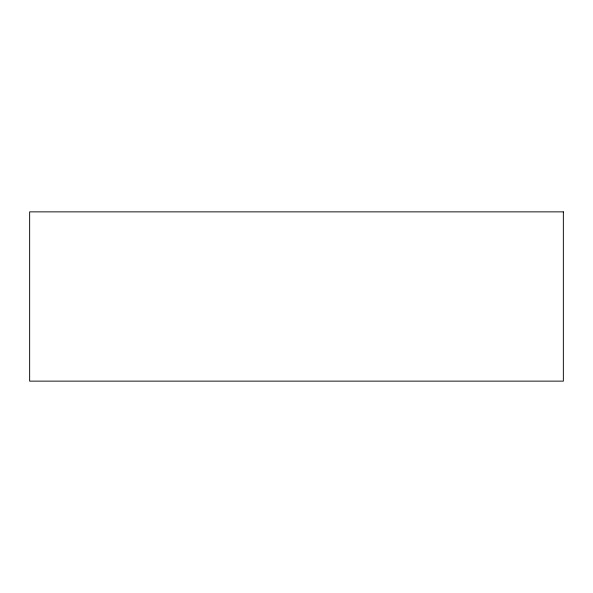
<?xml version="1.0" encoding="UTF-8"?>
<svg xmlns="http://www.w3.org/2000/svg" width="593" height="593" viewBox="0 0 593 593"><rect width="100%" height="100%" fill="white"/><g stroke="black" fill="none" stroke-linecap="round" stroke-linejoin="round"><path stroke-width="0.89" d="M563.35 211.864L29.65 211.864L29.65 381.136L563.35 381.136L563.35 211.864"/></g></svg>
